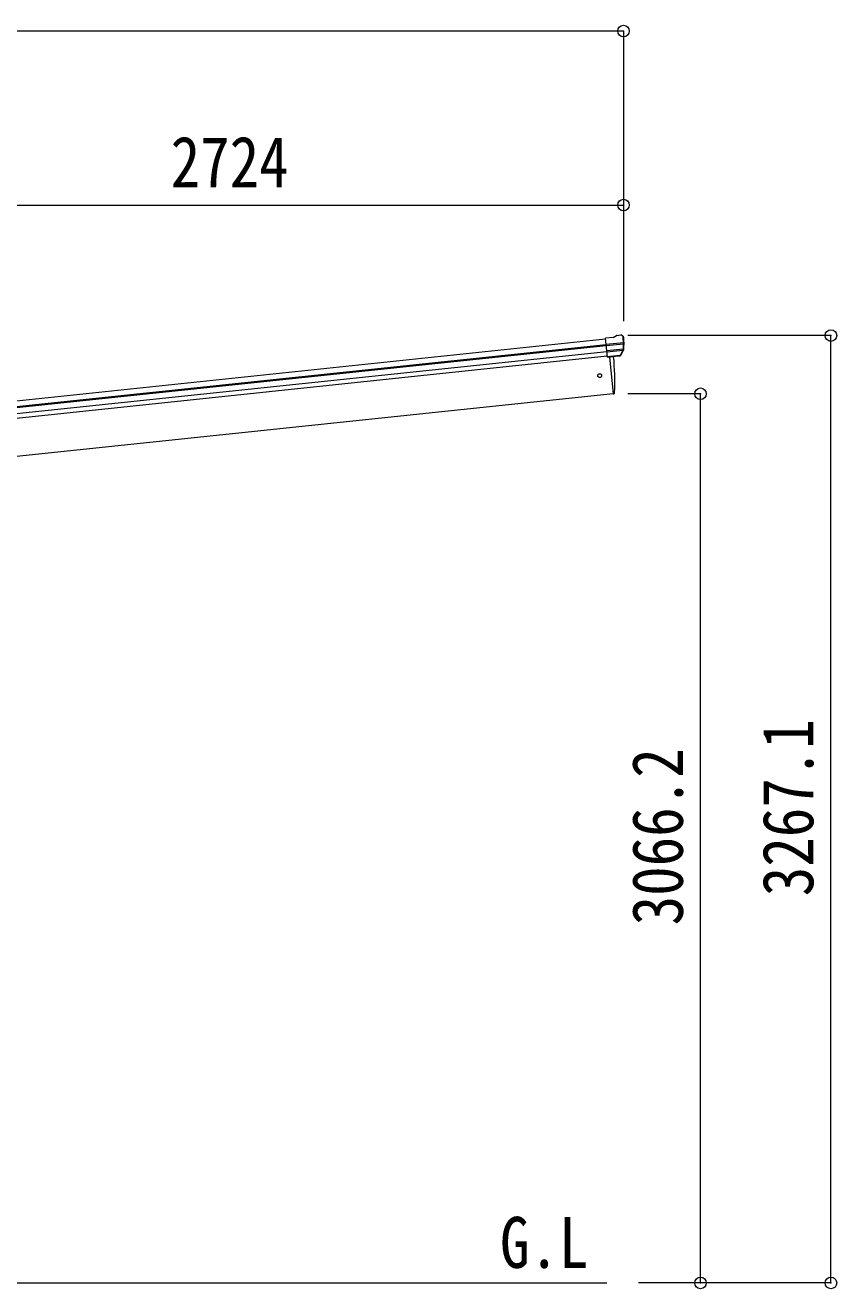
# Model space of a CAD drawing. Units: millimetres at full size, sheet at 1:40. Extents: x -11243 to 11243, y -7760 to 7760.
# Drawn here: x -3593 to -794, y -4247 to 110 of the extents above; entities that cross this region are included whole.
import ezdxf
from ezdxf.enums import TextEntityAlignment as Align

# ---------------------------------------------------------------- set-up
doc = ezdxf.new("R2010")
doc.units = ezdxf.units.MM
doc.header["$LTSCALE"] = 40
doc.header["$PDMODE"] = 32
doc.header["$PDSIZE"] = 40
for name, color, linetype, lineweight in [('0-0_0', 7, 'Continuous', 9), ('0-3_ELV2', 4, 'Continuous', 9), ('0-6_OTH_LINE', 6, 'Continuous', 9)]:
    doc.layers.add(name, color=color, linetype=linetype, lineweight=lineweight)
doc.layers.add('0-7_SHAPE', color=7, linetype='Continuous')
doc.styles.add('ＭＳ ゴシック', font='')
doc.styles.get('ＭＳ ゴシック').set_extended_font_data('MS Gothic')

msp = doc.modelspace()

# ---------------------------------------------------------------- linework, layer by layer
at = {"layer": '0-0_0'}
msp.add_line((-4097.42, -4226.61), (-1586.4, -4226.61), dxfattribs=at)
at = {"layer": '0-3_ELV2'}
for p, q in [((-1552.12, -959), (-1538.63, -957.58)), ((-4193.01, -1244.61), (-1591.26, -971.16)), ((-4191.03, -1263.5), (-1589.28, -990.05)), ((-4190.6, -1267.68), (-1588.84, -994.23)), ((-1564.95, -966.38), (-1591.47, -969.16)), ((-1584.69, -1033.72), (-1591.47, -969.16)), ((-1589.31, -989.69), (-1529.58, -983.42)), ((-1529.1, -989.28), (-1588.7, -995.55)), ((-1564.95, -966.38), (-1553.35, -959.41)), ((-1534.97, -958.67), (-1534.97, -958.66)), ((-1534.97, -958.67), (-1529.79, -962.86)), ((-1528.4, -966.56), (-1528.71, -964.71)), ((-4188.5, -1287.54), (-1586.75, -1014.09)), ((-1584.99, -1030.83), (-4186.74, -1304.28)), ((-1529.93, -1006.04), (-1586.97, -1012.03)), ((-1531.32, -1010.7), (-1586.5, -1016.5)), ((-1541.33, -1028.93), (-1584.71, -1033.49)), ((-1584.69, -1033.72), (-1574.74, -1032.67)), ((-1577.81, -1032.99), (-1564.42, -1160.38)), ((-1574.74, -1032.67), (-1574.47, -1032.74)), ((-1574.47, -1032.74), (-1549.14, -1030.07)), ((-1549.14, -1030.07), (-1548.88, -1029.95)), ((-1548.88, -1029.95), (-1541.19, -1029.15)), ((-1539.88, -1027.28), (-1530.43, -1008.98)), ((-1538.83, -1027.71), (-1528.71, -1009.45)), ((-1564.42, -1160.38), (-4097.92, -1426.67)), ((-1564.42, -1160.38), (-1562.36, -1160.1))]:
    msp.add_line(p, q, dxfattribs=at)
msp.add_circle((-1611.21, -1097.83), 6.5, dxfattribs=at)
for centre, radius, start, end in [((-1538.11, -962.55), 5, 51.04426, 95.95574), ((-1551.81, -961.98), 3, 96.02369, 120.97631), ((-1721.96, -988.21), 192.44, 1.4271, 6.57578), ((-1729.29, -987.67), 200.2, 354.20009, 359.53883), ((-1484.3, -981.3), 45.32, 182.67122, 185.64518), ((-1528.91, -990.62), 1.35, 95.1605, 97.91927), ((-1526.3, -989.07), 2.74, 179.02151, 184.43412), ((-1729.29, -987.67), 202, 354.13916, 6), ((-2459.02, -1120.18), 900, 357.63919, 5.64987), ((-1541.45, -1026.26), 2.99, 285.2717, 331.00739), ((-1533.1, -1007.6), 3, 332.69111, 354.20009), ((-1531.33, -1007.99), 3, 331, 354.13916), ((-1562.78, -1157.13), 3, 278, 357.63919)]:
    msp.add_arc(centre, radius, start, end, dxfattribs=at)
for centre, major_axis, ratio, start_param, end_param in [((-1530.66, -966.16), (-0.87, 5.91), 0.020485, 0.671432, 1.5691306), ((-1536.05, -961.65), (5.88, -1.31), 0.24881, 0.460585, 0.4641038), ((-1531.68, -965.19), (-2.34, 1.9), 0.995767, 3.9859716, 4.712389), ((-1726.99, -1009.62), (-20.92, 199.05), 0.994373, 4.7113789, 4.7277536), ((-1541.65, -1025.95), (-0.11, 3), 0.642905, 3.2459383, 4.203928), ((-1541.51, -1026.16), (1.66, -2.51), 0.997631, 5.8041905, 5.8929484), ((-1541.58, -1026.05), (3.53, -2.11), 0.650902, 5.2561448, 5.3289554), ((-1539.21, -1025.7), (1.08, 3.13), 0.040856, 2.1135035, 2.1416249)]:
    msp.add_ellipse(centre, major_axis=major_axis, ratio=ratio, start_param=start_param, end_param=end_param, dxfattribs=at)
at = {"layer": '0-6_OTH_LINE'}
for p, q in [((-1529.29, 90.44), (-6993.47, 90.44)), ((-1529.29, 90.44), (-1529.29, -909.72)), ((-4253.34, -509.56), (-1529.29, -509.56)), ((-1529.29, -509.56), (-1529.29, -909.72)), ((-813.68, -959.56), (-1514.78, -959.56)), ((-813.68, -4226.61), (-813.68, -959.56)), ((-1263.68, -1160.38), (-1514.78, -1160.38)), ((-1263.68, -4226.61), (-1263.68, -1160.38)), ((-813.68, -4226.61), (-1477.54, -4226.61)), ((-1263.68, -4226.61), (-1476.54, -4226.61))]:
    msp.add_line(p, q, dxfattribs=at)
for p in [(-1529.29, 90.44), (-1529.29, -509.56), (-813.68, -959.56), (-1263.68, -1160.38), (-1263.68, -4226.61), (-813.68, -4226.61)]:
    msp.add_point(p, dxfattribs=at)

# ---------------------------------------------------------------- texts
at = {"layer": '0-6_OTH_LINE', "color": 7, "style": 'ＭＳ ゴシック', "width": 0.85}
msp.add_text('2724', height=176, dxfattribs=at).set_placement((-3091.32, -501.56), align=Align.BOTTOM_LEFT)
for s, p in [('3267.1', (-821.68, -2893.09)), ('3066.2', (-1271.68, -2993.5))]:
    msp.add_text(s, height=176, rotation=90, dxfattribs=at).set_placement(p, align=Align.BOTTOM_LEFT)
at = {"layer": '0-7_SHAPE', "style": 'ＭＳ ゴシック', "width": 0.85}
msp.add_text('G.L', height=176, dxfattribs=at).set_placement((-1955.37, -4227.65), align=Align.BOTTOM_LEFT)

doc.saveas('drawing.dxf')
